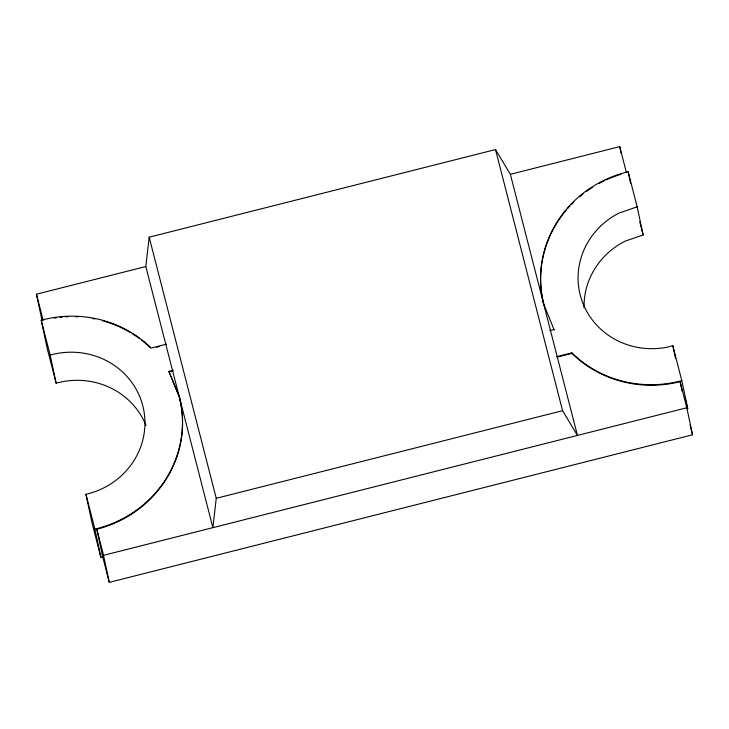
<?xml version="1.0" encoding="UTF-8"?>
<svg xmlns="http://www.w3.org/2000/svg" width="729" height="729" viewBox="0 0 729 729"><rect width="100%" height="100%" fill="white"/><g stroke="black" fill="none" stroke-linecap="round" stroke-linejoin="round"><path stroke-width="1.09" d="M149.181 237.189L216.258 498.308L212.886 527.659L145.818 266.541L149.181 237.189L495.501 149.563L510.364 174.304L577.441 435.423L562.578 410.691L495.501 149.563M41.972 320.168L36.45 294.206L145.818 266.541M510.364 174.304L619.732 146.629L626.439 172.746M146.01 425.49A75.215 71.889 -12 0 0 57.965 382.716L56.142 383.181L47.194 348.362L41.216 320.241L43.038 319.776A112.822 107.828 -12 0 1 151.167 348.043L166.531 344.152M584.075 307.756A75.215 71.889 -12 0 1 625.136 241.153L643.133 234.938L637.155 206.817L628.143 171.743L626.32 172.199A112.822 107.828 -12 0 0 543.788 304.321L554.204 330.064L554.095 329.526L549.748 330.62M56.142 383.181L50.164 355.059L51.987 354.595A75.215 71.889 -12 0 1 142.784 405.78A75.215 71.889 -12 0 1 87.762 493.861L85.94 494.317L91.918 522.438L100.857 557.257L103.044 556.701M637.155 206.817L619.158 213.032A75.215 71.889 -12 0 0 582.353 301.852A75.215 71.889 -12 0 0 668.657 346.849L672.794 345.564L681.806 380.638L687.784 408.759L684.968 397.797M156.516 347.259L159.66 346.457M557.311 357.082L571.964 353.383A112.822 107.828 -12 0 0 680.093 381.641L686.8 407.757L692.55 434.794L109.268 582.371L102.561 556.254L96.82 529.218A112.822 107.828 -12 0 0 179.352 397.095L169.046 371.899L168.928 371.353L173.32 370.241M169.046 371.899L172.645 370.988M556.427 356.745L571.855 352.836A112.822 107.828 -12 0 0 679.984 381.103L681.806 380.638M216.258 498.308L562.578 410.691M100.857 557.257L94.879 529.136L96.702 528.671A112.822 107.828 -12 0 0 179.234 396.558L168.928 371.353M109.268 582.371L103.527 555.325L686.8 407.757M639.752 221.789L643.133 234.938M690.035 424.998L692.55 434.794M36.45 294.206L43.157 320.323M96.82 529.218L103.527 555.325M41.216 320.241L50.164 355.059M85.94 494.317L94.879 529.136M672.794 345.564L675.555 358.54M680.093 381.641L682.162 391.373M628.143 171.743L630.558 183.097M619.732 146.629L621.108 153.117M571.855 352.836L571.964 353.383M54.265 318.072A112.822 107.828 -12 0 1 56.525 317.744M59.933 317.343A112.822 107.828 -12 0 1 62.202 317.133M65.61 316.896A112.822 107.828 -12 0 1 67.87 316.787M75.752 316.778A112.822 107.828 -12 0 1 78.012 316.869M92.656 318.546A112.822 107.828 -12 0 1 94.879 318.965M102.507 320.76A112.822 107.828 -12 0 1 130.254 332.451M132.149 333.59A112.822 107.828 -12 0 1 139.521 338.566M141.308 339.905A112.822 107.828 -12 0 1 150.502 347.824M543.898 304.859A112.822 107.828 -12 0 1 566.123 210.307M567.581 208.603A112.822 107.828 -12 0 1 569.832 206.107M571.381 204.484A112.822 107.828 -12 0 1 573.741 202.106M579.509 196.857A112.822 107.828 -12 0 1 583.009 194.005M586.626 191.28A112.822 107.828 -12 0 1 592.258 187.471M599.047 183.462A112.822 107.828 -12 0 1 604.049 180.892M606.1 179.926A112.822 107.828 -12 0 1 620.999 174.258"/></g></svg>
